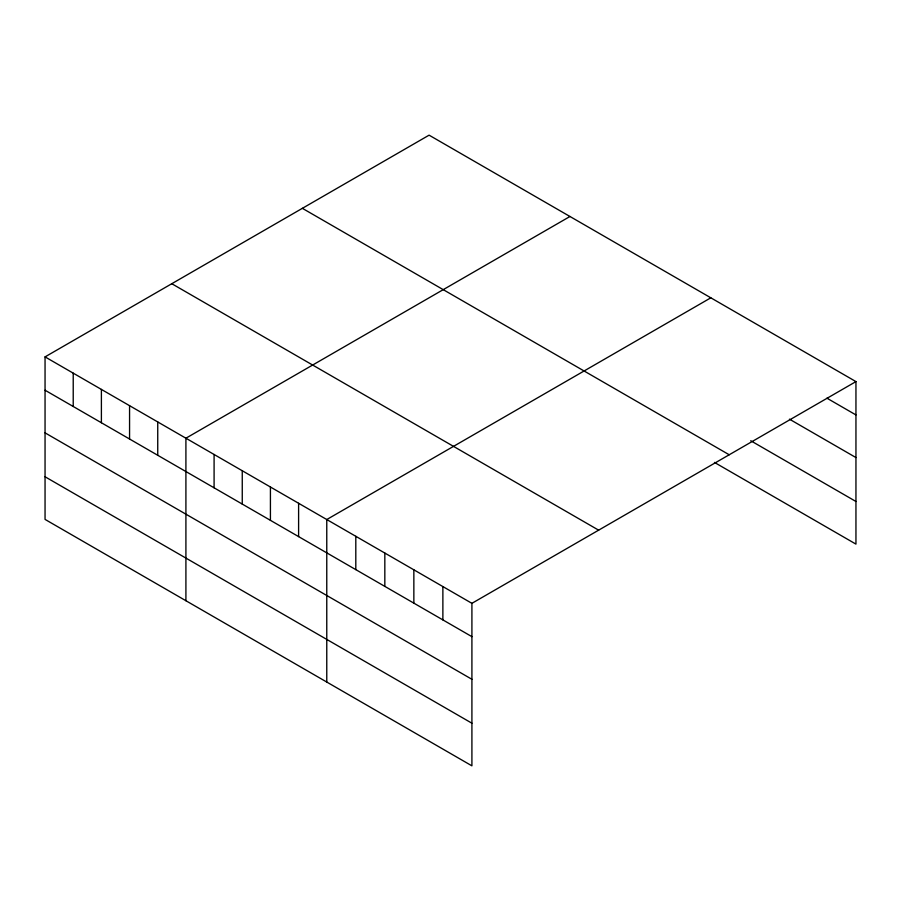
<?xml version="1.0" encoding="UTF-8"?>
<svg xmlns="http://www.w3.org/2000/svg" width="901" height="901" viewBox="0 0 901 901"><rect width="100%" height="100%" fill="white"/><g stroke="black" fill="none" stroke-linecap="round" stroke-linejoin="round"><path stroke-width="1.35" d="M45.05 356.886L471.91 603.332L471.91 765.839L45.05 519.404L45.05 356.886L429.09 135.161L855.95 381.596L855.95 544.114L714.448 462.416M569.961 216.488L185.91 438.213L185.91 600.73M710.821 297.814L326.77 519.539L326.77 682.057M471.91 603.332L855.95 381.596M826.927 398.174L855.95 414.933M789.434 419.156L855.95 457.562M750.736 440.735L855.95 501.485M302.364 208.322L729.213 454.768M171.787 283.714L598.636 530.16M45.05 390.223L471.91 636.658M45.05 432.852L471.91 679.286M45.05 476.764L471.91 723.21M442.875 586.574L442.875 619.899M413.852 569.815L413.852 603.141M384.828 553.056L384.828 586.382M355.805 536.298L355.805 569.623M298.603 503.276L298.603 536.602M270.424 487.002L270.424 520.339M242.256 470.739L242.256 504.076M214.089 454.476L214.089 487.813M157.743 421.95L157.743 455.275M129.564 405.675L129.564 439.012M101.396 389.412L101.396 422.749M73.218 373.149L73.218 406.486"/></g></svg>
